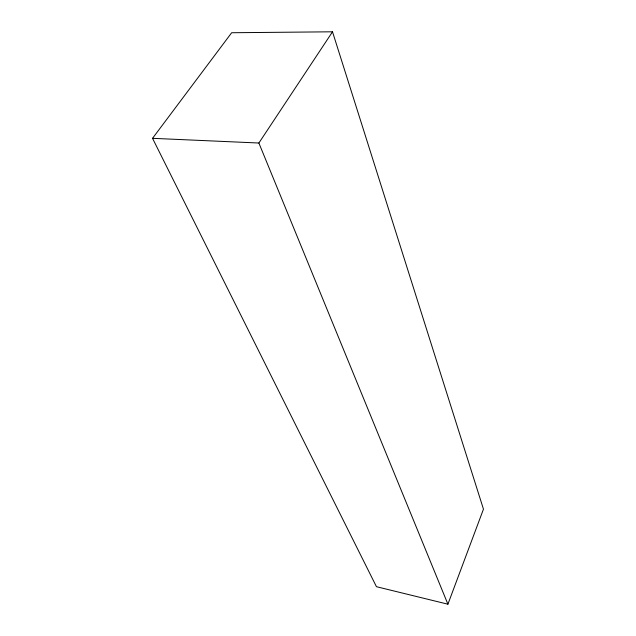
<?xml version="1.0" encoding="UTF-8"?>
<svg xmlns="http://www.w3.org/2000/svg" width="636" height="636" viewBox="0 0 636 636"><rect width="100%" height="100%" fill="white"/><g stroke="black" fill="none" stroke-linecap="round" stroke-linejoin="round"><path stroke-width="0.95" d="M447.911 604.2L483.463 509.158L332.509 31.8L231.663 32.738L152.537 138.322L376.448 586.694L447.911 604.2L258.884 143.02L332.509 31.8M152.537 138.322L258.884 143.02"/></g></svg>
